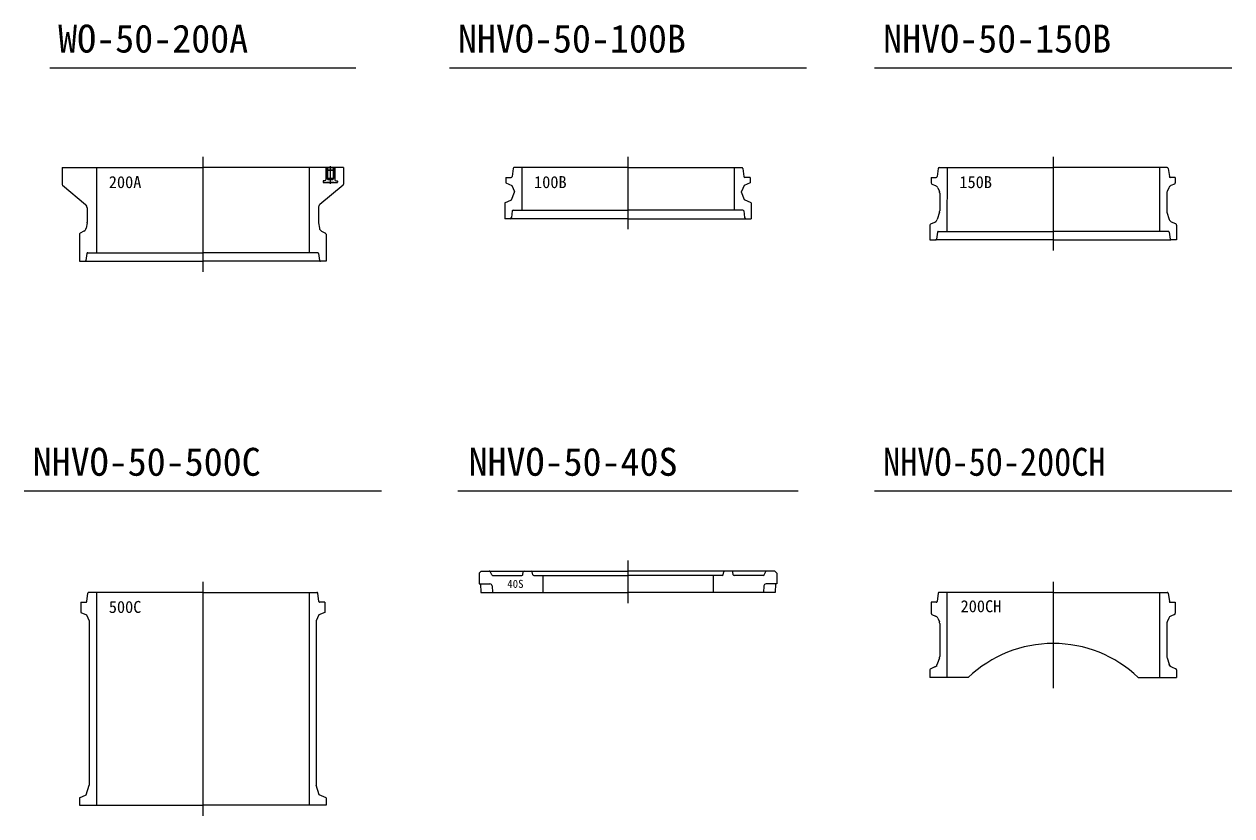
# Model space of a CAD drawing. Units: millimetres at full size, sheet at 1:20; details may follow other scales. Extents: x -5700 to 5714, y -3160 to 3160.
# Drawn here: x -4288 to -1448, y -3160 to -1300 of the extents above; entities that cross this region are included whole.
import ezdxf
from ezdxf.enums import TextEntityAlignment as Align

# ---------------------------------------------------------------- set-up
doc = ezdxf.new("R2010")
doc.units = ezdxf.units.MM
doc.header["$LTSCALE"] = 20
doc.layers.add('0-5_TEMP01', color=3, linetype='Continuous', lineweight=18)
doc.layers.add('0-7_躯体', color=7, linetype='Continuous', lineweight=9)
doc.layers.add('0-D_注釈', color=1, linetype='Continuous')
doc.styles.add('ＭＳ ゴシック', font='')
doc.styles.get('ＭＳ ゴシック').set_extended_font_data('MS Gothic')

msp = doc.modelspace()

# ---------------------------------------------------------------- linework, layer by layer
at = {"layer": '0-5_TEMP01'}
for p, q in [((-3867.88, -1611.96), (-3867.88, -1881.95)), ((-2867.88, -1611.96), (-2867.88, -1781.95)), ((-1867.88, -1611.96), (-1867.88, -1831.95)), ((-2867.88, -2560.37), (-2867.88, -2660.37)), ((-3867.88, -2610.37), (-3867.88, -3160.37)), ((-1867.88, -2610.37), (-1867.88, -2860.37))]:
    msp.add_line(p, q, dxfattribs=at)
at = {"layer": '0-7_躯体'}
for p, q in [((-4227.88, -1402.36), (-3507.88, -1402.36)), ((-3287.87, -1402.36), (-2447.88, -1402.36)), ((-2287.88, -1402.36), (-1447.88, -1402.36)), ((-4198.88, -1636.96), (-4198.88, -1675.55)), ((-4198.88, -1636.96), (-3867.88, -1636.96)), ((-4117.88, -1636.96), (-4117.88, -1836.96)), ((-3576.88, -1636.96), (-3867.88, -1636.96)), ((-3617.88, -1636.96), (-3617.88, -1836.96)), ((-3578.27, -1636.96), (-3578.78, -1637.45)), ((-3578.78, -1637.45), (-3578.78, -1665.95)), ((-3578.27, -1636.96), (-3575.88, -1636.96)), ((-3576.88, -1636.2), (-3558.88, -1636.2)), ((-3576.88, -1636.2), (-3576.88, -1636.96)), ((-3575.88, -1636.96), (-3576.88, -1636.96)), ((-3575.88, -1636.96), (-3559.88, -1636.96)), ((-3575.88, -1636.96), (-3575.43, -1637.24)), ((-3575.88, -1636.96), (-3575.88, -1661.96)), ((-3575.37, -1637.45), (-3575.37, -1642.71)), ((-3574.88, -1643.21), (-3560.88, -1643.21)), ((-3574.38, -1636.2), (-3574.38, -1641.7)), ((-3574.28, -1643.21), (-3574.28, -1662.95)), ((-3573.88, -1642.2), (-3561.88, -1642.2)), ((-3567.88, -1633.72), (-3567.88, -1675.45)), ((-3561.48, -1643.21), (-3561.48, -1662.95)), ((-3561.38, -1636.2), (-3561.38, -1641.7)), ((-3560.37, -1637.45), (-3560.37, -1642.71)), ((-3559.88, -1636.96), (-3560.33, -1637.24)), ((-3559.88, -1636.96), (-3559.88, -1661.96)), ((-3559.88, -1636.96), (-3558.88, -1636.96)), ((-3559.88, -1636.96), (-3557.47, -1636.96)), ((-3558.88, -1636.2), (-3558.88, -1636.96)), ((-3536.88, -1636.96), (-3558.88, -1636.96)), ((-3557.47, -1636.96), (-3556.97, -1637.45)), ((-3556.97, -1637.45), (-3556.97, -1665.95)), ((-3536.88, -1636.96), (-3536.88, -1675.55)), ((-3138.11, -1638.69), (-3140.65, -1658.21)), ((-2867.88, -1636.96), (-3136.12, -1636.96)), ((-3117.88, -1636.96), (-3117.88, -1736.96)), ((-2867.88, -1636.96), (-2599.63, -1636.96)), ((-2617.88, -1636.96), (-2617.88, -1736.96)), ((-2597.65, -1638.69), (-2595.1, -1658.21)), ((-2138.12, -1638.68), (-2140.86, -1658.24)), ((-2136.14, -1636.96), (-1867.88, -1636.96)), ((-2117.62, -1636.96), (-2118.13, -1786.96)), ((-1599.62, -1636.96), (-1867.88, -1636.96)), ((-1618.13, -1636.96), (-1617.62, -1786.96)), ((-1597.63, -1638.68), (-1594.88, -1658.24)), ((-3584.92, -1668.46), (-3584.92, -1671.45)), ((-3580.77, -1667.96), (-3584.43, -1667.96)), ((-3584.43, -1671.96), (-3551.32, -1671.96)), ((-3576.88, -1671.45), (-3558.88, -1671.45)), ((-3576.88, -1671.45), (-3576.88, -1671.96)), ((-3575.88, -1661.96), (-3559.88, -1661.96)), ((-3575.88, -1661.96), (-3574.28, -1662.95)), ((-3574.28, -1662.95), (-3574.28, -1664.45)), ((-3574.28, -1662.95), (-3561.48, -1662.95)), ((-3573.78, -1664.96), (-3561.98, -1664.96)), ((-3559.88, -1661.96), (-3561.48, -1662.95)), ((-3561.48, -1662.95), (-3561.48, -1664.45)), ((-3558.88, -1671.45), (-3558.88, -1671.96)), ((-3554.98, -1667.96), (-3551.32, -1667.96)), ((-3550.82, -1668.46), (-3550.82, -1671.45)), ((-3154.87, -1659.95), (-3142.63, -1659.95)), ((-3154.87, -1659.95), (-3154.87, -1672.95)), ((-3154.87, -1672.95), (-3140.88, -1678.95)), ((-2580.88, -1672.95), (-2594.88, -1678.95)), ((-2580.88, -1659.95), (-2593.12, -1659.95)), ((-2580.88, -1659.95), (-2580.88, -1672.95)), ((-2154.88, -1659.95), (-2142.85, -1659.95)), ((-2154.88, -1659.95), (-2154.88, -1672.97)), ((-1580.88, -1659.95), (-1592.91, -1659.95)), ((-1580.88, -1659.95), (-1580.88, -1672.97)), ((-4197.8, -1677.85), (-4143.48, -1723.96)), ((-3537.95, -1677.85), (-3592.28, -1723.96)), ((-3141.88, -1712.95), (-3134.88, -1694.95)), ((-3140.88, -1678.95), (-3134.88, -1692.96)), ((-3134.88, -1694.95), (-3134.88, -1692.96)), ((-2594.88, -1678.95), (-2600.88, -1692.96)), ((-2153.06, -1675.73), (-2144.55, -1679.38)), ((-2139.3, -1684.63), (-2135.69, -1693.07)), ((-2134.88, -1697.01), (-2134.88, -1738.46)), ((-1600.87, -1697.01), (-1600.87, -1738.46)), ((-1596.45, -1684.63), (-1600.07, -1693.07)), ((-1582.69, -1675.73), (-1591.2, -1679.38)), ((-4139.88, -1731.64), (-4139.88, -1765.13)), ((-3595.88, -1731.64), (-3595.88, -1765.13)), ((-3157.88, -1719.95), (-3141.88, -1712.95)), ((-3157.88, -1719.95), (-3157.88, -1756.95)), ((-2577.87, -1719.95), (-2593.88, -1712.95)), ((-2577.87, -1719.95), (-2577.87, -1756.95)), ((-2867.88, -1756.95), (-3157.88, -1756.95)), ((-3140.1, -1738.7), (-3142.05, -1754.33)), ((-3138.11, -1736.96), (-2867.88, -1736.96)), ((-2597.64, -1736.96), (-2867.88, -1736.96)), ((-2867.88, -1756.95), (-2577.87, -1756.95)), ((-2595.65, -1738.7), (-2593.7, -1754.33)), ((-2135.31, -1741.38), (-2140.53, -1758.55)), ((-1600.44, -1741.38), (-1595.22, -1758.55)), ((-4147.23, -1786.28), (-4156.28, -1791.11)), ((-4140.01, -1766.77), (-4142.07, -1779.09)), ((-3595.74, -1766.77), (-3593.68, -1779.09)), ((-3588.53, -1786.28), (-3579.46, -1791.11)), ((-2157.88, -1771.91), (-2157.88, -1806.95)), ((-2156.08, -1769.17), (-2146.09, -1764.8)), ((-2140.12, -1788.68), (-2142.45, -1805.24)), ((-2138.14, -1786.96), (-1867.88, -1786.96)), ((-1597.62, -1786.96), (-1867.88, -1786.96)), ((-1595.63, -1788.68), (-1593.31, -1805.24)), ((-1579.67, -1769.17), (-1589.65, -1764.8)), ((-1577.88, -1771.91), (-1577.88, -1806.95)), ((-4157.88, -1793.76), (-4157.88, -1836.96)), ((-2157.88, -1806.95), (-2144.43, -1806.95)), ((-1867.88, -1806.95), (-2144.43, -1806.95)), ((-1867.88, -1806.95), (-1591.32, -1806.95)), ((-1577.88, -1806.95), (-1591.32, -1806.95)), ((-4157.88, -1836.96), (-4157.88, -1856.95)), ((-4140.11, -1838.68), (-4142.45, -1855.24)), ((-4138.14, -1836.96), (-3867.88, -1836.96)), ((-3597.61, -1836.96), (-3867.88, -1836.96)), ((-3595.63, -1838.68), (-3593.31, -1855.24)), ((-4157.88, -1856.95), (-3867.88, -1856.95)), ((-3577.88, -1856.95), (-3867.88, -1856.95)), ((-4287.88, -2396.95), (-3447.87, -2396.95)), ((-3267.88, -2396.95), (-2467.88, -2396.95)), ((-2287.88, -2396.95), (-1447.88, -2396.95)), ((-3217.88, -2590.37), (-3212.87, -2585.37)), ((-3217.88, -2590.37), (-3217.88, -2615.37)), ((-3212.87, -2585.37), (-3192.88, -2585.37)), ((-3192.88, -2585.37), (-2867.88, -2585.37)), ((-3188.43, -2594.27), (-3192.33, -2586.48)), ((-3186.64, -2595.37), (-3117.51, -2595.37)), ((-3115.55, -2593.77), (-3114.2, -2586.98)), ((-3091.3, -2593.94), (-3093.45, -2586.8)), ((-3089.38, -2595.37), (-2867.88, -2595.37)), ((-3067.88, -2595.37), (-3067.88, -2635.37)), ((-2542.88, -2585.37), (-2867.88, -2585.37)), ((-2646.37, -2595.37), (-2867.88, -2595.37)), ((-2667.88, -2595.37), (-2667.88, -2635.37)), ((-2644.45, -2593.94), (-2642.31, -2586.8)), ((-2620.19, -2593.77), (-2621.56, -2586.98)), ((-2549.11, -2595.37), (-2618.23, -2595.37)), ((-2547.33, -2594.27), (-2543.43, -2586.48)), ((-2522.88, -2585.37), (-2542.88, -2585.37)), ((-2517.88, -2590.37), (-2522.88, -2585.37)), ((-2517.88, -2590.37), (-2517.88, -2615.37)), ((-4140.65, -2656.63), (-4138.1, -2637.11)), ((-3867.88, -2635.37), (-4136.12, -2635.37)), ((-4117.88, -2635.37), (-4117.88, -3135.37)), ((-3867.88, -2635.37), (-3599.63, -2635.37)), ((-3617.88, -2635.37), (-3617.88, -3135.37)), ((-3595.11, -2656.63), (-3597.65, -2637.11)), ((-3217.88, -2615.37), (-3192.63, -2615.37)), ((-3214.43, -2615.37), (-3214.29, -2635.37)), ((-3214.29, -2635.37), (-2867.88, -2635.37)), ((-3187.64, -2620.12), (-3186.88, -2635.37)), ((-2521.47, -2635.37), (-2867.88, -2635.37)), ((-2548.11, -2620.12), (-2548.88, -2635.37)), ((-2517.88, -2615.37), (-2543.12, -2615.37)), ((-2521.32, -2615.37), (-2521.47, -2635.37)), ((-2138.12, -2637.09), (-2140.86, -2656.65)), ((-1867.88, -2635.37), (-2136.14, -2635.37)), ((-2117.88, -2635.37), (-2117.88, -2835.37)), ((-1867.88, -2635.37), (-1599.62, -2635.37)), ((-1617.88, -2635.37), (-1617.88, -2835.37)), ((-1597.63, -2637.09), (-1594.88, -2656.65)), ((-4154.88, -2658.37), (-4142.63, -2658.37)), ((-4154.88, -2658.37), (-4154.88, -2682.37)), ((-3580.88, -2658.37), (-3593.12, -2658.37)), ((-3580.88, -2658.37), (-3580.88, -2682.37)), ((-2142.85, -2658.37), (-2154.88, -2658.37)), ((-2142.85, -2658.37), (-2154.88, -2658.37)), ((-2154.88, -2658.37), (-2154.88, -2684.39)), ((-1592.91, -2658.37), (-1580.88, -2658.37)), ((-1592.91, -2658.37), (-1580.88, -2658.37)), ((-1580.88, -2658.37), (-1580.88, -2684.39)), ((-4154.88, -2682.37), (-4140.88, -2688.37)), ((-4140.88, -2688.37), (-4134.88, -2702.37)), ((-3594.87, -2688.37), (-3600.88, -2702.37)), ((-3580.88, -2682.37), (-3594.87, -2688.37)), ((-2153.06, -2687.15), (-2144.55, -2690.8)), ((-2139.3, -2696.05), (-2135.69, -2704.49)), ((-1596.45, -2696.05), (-1600.07, -2704.49)), ((-1582.69, -2687.15), (-1591.2, -2690.8)), ((-4134.88, -2702.37), (-4134.88, -3088.37)), ((-3600.88, -2702.37), (-3600.88, -3088.37)), ((-2134.88, -2708.43), (-2134.88, -2785.75)), ((-1600.87, -2708.43), (-1600.87, -2785.75)), ((-2145.95, -2810.15), (-2156.08, -2814.59)), ((-2141.88, -2808.37), (-2145.95, -2810.15)), ((-2141.88, -2808.37), (-2140.47, -2804.16)), ((-2135.39, -2788.91), (-2140.47, -2804.16)), ((-1600.36, -2788.91), (-1595.28, -2804.16)), ((-1593.88, -2808.37), (-1595.28, -2804.16)), ((-1593.88, -2808.37), (-1589.81, -2810.15)), ((-1589.81, -2810.15), (-1579.67, -2814.59)), ((-2157.88, -2817.34), (-2157.88, -2835.37)), ((-2067.88, -2835.37), (-2157.88, -2835.37)), ((-1667.88, -2835.37), (-1577.88, -2835.37)), ((-1577.88, -2817.34), (-1577.88, -2835.37)), ((-3593.88, -3111.37), (-3600.88, -3088.37)), ((-4157.88, -3118.37), (-4157.88, -3135.37)), ((-3577.88, -3118.37), (-3593.88, -3111.37)), ((-3577.88, -3118.37), (-3577.88, -3135.37)), ((-4157.88, -3135.37), (-3867.88, -3135.37)), ((-3577.88, -3135.37), (-3867.88, -3135.37))]:
    msp.add_line(p, q, dxfattribs=at)
for points in [[(-2593.88, -1712.95), (-2600.88, -1694.95), (-2600.88, -1692.96)], [(-3577.88, -1793.76), (-3577.88, -1836.96), (-3577.88, -1856.95)], [(-4157.88, -3118.37), (-4141.88, -3111.37), (-4134.88, -3088.37)]]:
    msp.add_lwpolyline(points, dxfattribs=at)
for centre, radius, start, end in [((-3575.88, -1637.45), 0.5, 0, 90), ((-3574.88, -1642.71), 0.5, 180, 270), ((-3573.88, -1641.7), 0.5, 180, 270), ((-3561.88, -1641.7), 0.5, 270, 0), ((-3560.88, -1642.71), 0.5, 270, 0), ((-3559.88, -1637.45), 0.5, 90, 180), ((-3136.12, -1638.95), 2, 90, 172.569), ((-2599.63, -1638.95), 2, 7.431, 90), ((-2136.14, -1638.95), 2, 90, 172.001), ((-1599.62, -1638.95), 2, 7.999, 90), ((-4195.88, -1675.55), 3, 180, 230.195), ((-3584.43, -1668.46), 0.5, 90, 180), ((-3584.43, -1671.45), 0.5, 180, 270), ((-3580.77, -1665.95), 2, 270, 0), ((-3573.78, -1664.45), 0.5, 180, 270), ((-3561.98, -1664.45), 0.5, 270, 0), ((-3554.98, -1665.95), 2, 180, 270), ((-3551.32, -1668.46), 0.5, 0, 90), ((-3551.32, -1671.45), 0.5, 270, 0), ((-3539.88, -1675.55), 3, 309.805, 0), ((-3142.63, -1657.95), 2, 270, 352.569), ((-2593.12, -1657.95), 2, 187.431, 270), ((-2151.88, -1672.97), 3, 180, 246.801), ((-2142.85, -1657.95), 2, 270, 352.001), ((-1592.91, -1657.95), 2, 187.999, 270), ((-1583.88, -1672.97), 3, 293.199, 0), ((-2148.49, -1688.57), 10, 23.199, 66.801), ((-2144.88, -1697.01), 10, 0, 23.199), ((-1590.88, -1697.01), 10, 156.801, 180), ((-1587.26, -1688.57), 10, 113.199, 156.801), ((-4149.88, -1731.64), 10, 0, 50.194), ((-3585.88, -1731.64), 10, 129.806, 180), ((-3145.03, -1753.95), 3, 270, 352.874), ((-3138.11, -1738.95), 2, 90, 172.876), ((-2597.64, -1738.95), 2, 7.124, 90), ((-2590.72, -1753.95), 3, 187.126, 270), ((-2150.1, -1755.64), 10, 293.629, 343.072), ((-2144.88, -1738.46), 10, 343.072, 0), ((-1590.88, -1738.46), 10, 180, 196.928), ((-1585.65, -1755.64), 10, 196.928, 246.371), ((-4151.93, -1777.45), 10, 298.072, 350.538), ((-4149.88, -1765.13), 10, 350.538, 0), ((-3585.88, -1765.13), 10, 180, 189.462), ((-3583.82, -1777.45), 10, 189.462, 241.928), ((-2154.88, -1771.91), 3, 113.629, 180), ((-2138.14, -1788.95), 2, 90, 172.001), ((-1597.62, -1788.95), 2, 7.999, 90), ((-1580.88, -1771.91), 3, 0, 66.371), ((-4154.88, -1793.76), 3, 118.073, 180), ((-3580.88, -1793.76), 3, 0, 61.927), ((-2144.43, -1804.95), 2, 270, 352.001), ((-1591.32, -1804.95), 2, 187.999, 270), ((-4138.14, -1838.95), 2, 90, 172.001), ((-3597.61, -1838.95), 2, 7.999, 90), ((-4144.43, -1854.95), 2, 270, 352.001), ((-3591.32, -1854.95), 2, 187.999, 270), ((-3194.11, -2587.37), 2, 26.565, 90), ((-3186.64, -2593.37), 2, 206.565, 270), ((-3117.51, -2593.37), 2, 270, 348.691), ((-3112.24, -2587.37), 2, 90, 168.691), ((-3095.36, -2587.37), 2, 16.7, 90), ((-3089.38, -2593.37), 2, 196.7, 270), ((-2646.37, -2593.37), 2, 270, 343.3), ((-2640.39, -2587.37), 2, 90, 163.3), ((-2623.51, -2587.37), 2, 11.309, 90), ((-2618.23, -2593.37), 2, 191.309, 270), ((-2549.11, -2593.37), 2, 270, 333.435), ((-2541.64, -2587.37), 2, 90, 153.435), ((-4136.12, -2637.37), 2, 90, 172.569), ((-3599.63, -2637.37), 2, 7.431, 90), ((-3192.63, -2620.37), 5, 2.862, 90), ((-2543.12, -2620.37), 5, 90, 177.138), ((-2136.14, -2637.37), 2, 90, 172.001), ((-1599.62, -2637.37), 2, 7.999, 90), ((-4142.63, -2656.37), 2, 270, 352.569), ((-3593.12, -2656.37), 2, 187.431, 270), ((-2142.85, -2656.37), 2, 270, 352.001), ((-1592.91, -2656.37), 2, 187.999, 270), ((-2151.88, -2684.39), 3, 180, 246.801), ((-2148.49, -2699.98), 10, 23.199, 66.802), ((-1587.26, -2699.98), 10, 113.198, 156.801), ((-1583.88, -2684.39), 3, 293.199, 0), ((-2144.88, -2708.43), 10, 0, 23.199), ((-1590.88, -2708.43), 10, 156.801, 180), ((-1867.88, -3045.37), 290, 90, 133.603), ((-1867.88, -3045.37), 290, 46.397, 90), ((-2149.95, -2800.99), 10, 293.629, 341.565), ((-2144.88, -2785.75), 10, 341.565, 0), ((-1590.88, -2785.75), 10, 180, 198.435), ((-1585.8, -2800.99), 10, 198.435, 246.371), ((-2154.88, -2817.34), 3, 113.629, 180), ((-1580.88, -2817.34), 3, 0, 66.371)]:
    msp.add_arc(centre, radius, start, end, dxfattribs=at)

# ---------------------------------------------------------------- texts
at = {"layer": '0-7_躯体', "style": 'ＭＳ ゴシック'}
for s, p in [('WO-50-200A', (-4207.88, -1386.32)), ('NHVO-50-100B', (-3267.87, -1386.32)), ('NHVO-50-150B', (-2267.88, -1386.32)), ('NHVO-50-500C', (-4267.88, -2380.91)), ('NHVO-50-40S', (-3242.88, -2380.91))]:
    msp.add_text(s, height=65.69, dxfattribs=at).set_placement(p, align=Align.BOTTOM_LEFT)
at = {"layer": '0-7_躯体', "style": 'ＭＳ ゴシック', "width": 0.9}
msp.add_text('NHVO-50-200CH', height=65.69, dxfattribs=at).set_placement((-2267.88, -2380.91), align=Align.BOTTOM_LEFT)
at = {"layer": '0-D_注釈', "style": 'ＭＳ ゴシック'}
for s, height, p in [('200A', 28.15, (-4088.82, -1693.58)), ('100B', 28.15, (-3088.82, -1693.58)), ('150B', 28.15, (-2088.57, -1693.58)), ('40S', 18.77, (-3151.86, -2630.2)), ('500C', 28.15, (-4088.82, -2691.99)), ('200CH', 28.15, (-2085.76, -2690.31))]:
    msp.add_text(s, height=height, dxfattribs=at).set_placement(p, align=Align.BOTTOM_LEFT)

doc.saveas('drawing.dxf')
